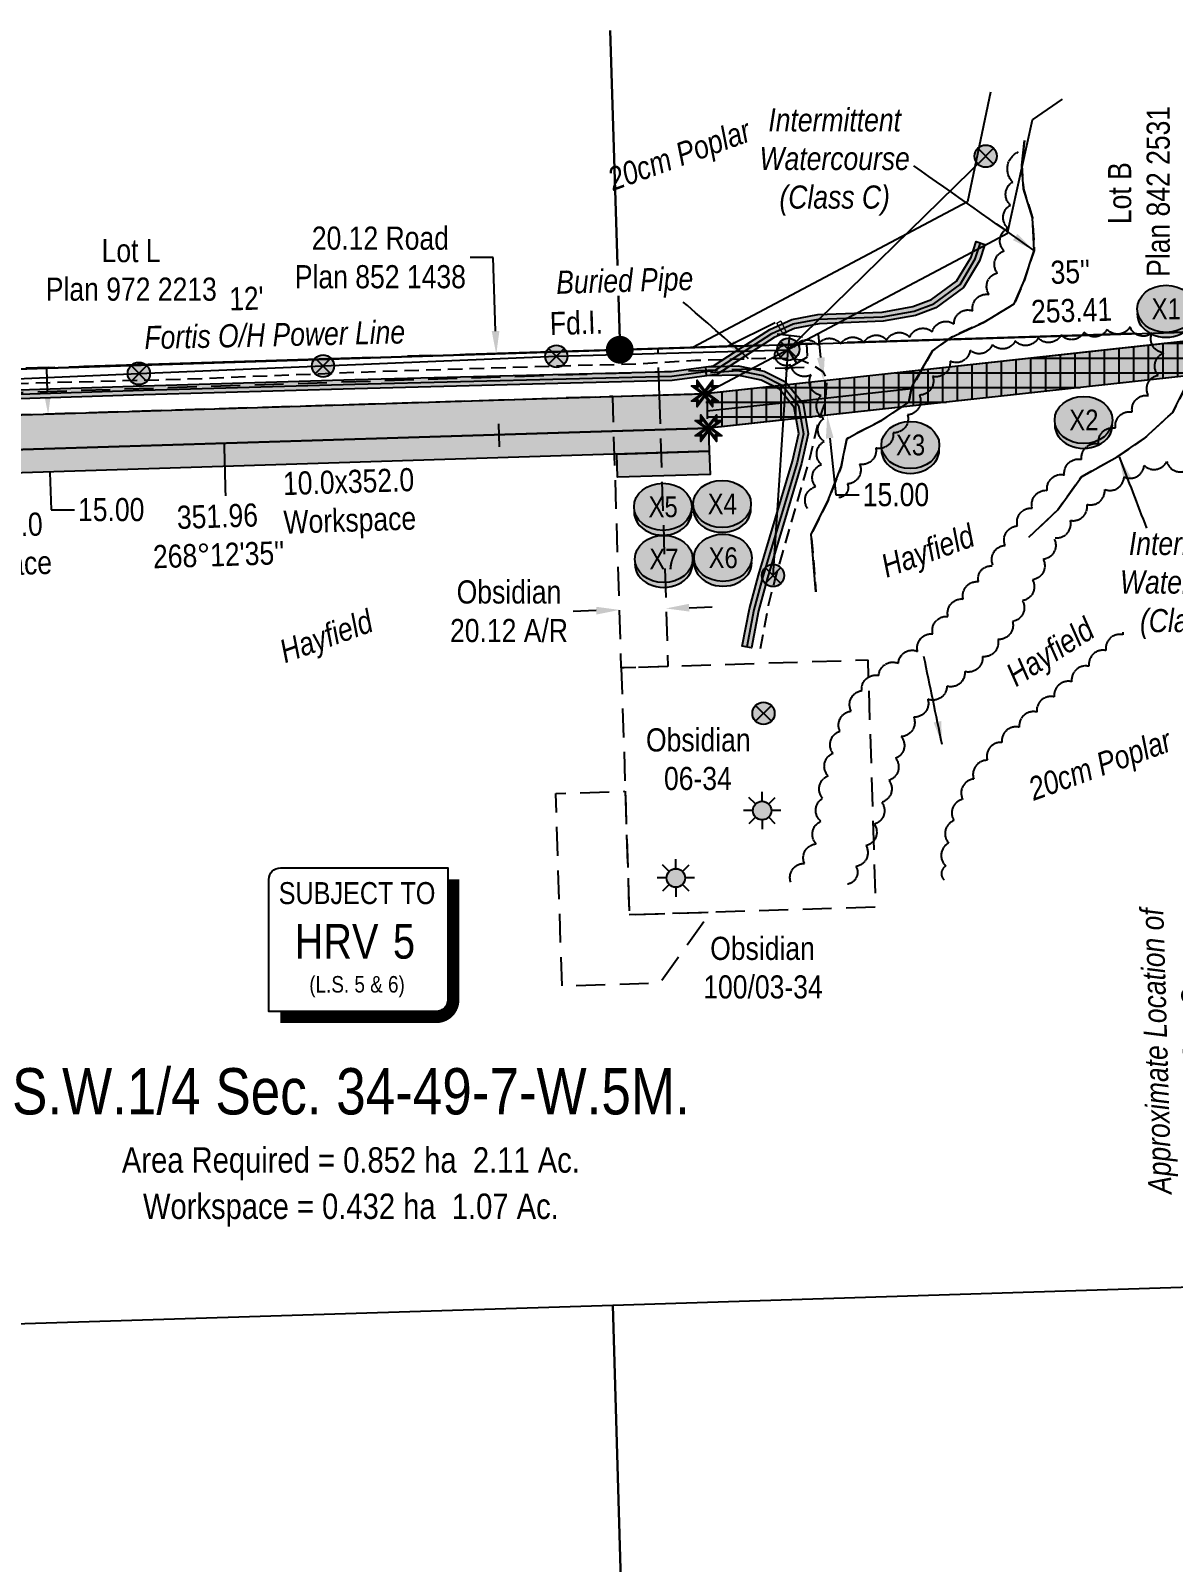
# Model space of a CAD drawing. Extents: x 633830 to 642643, y 5901646 to 5905452.
# Drawn here: x 636848 to 637341, y 5904014 to 5904676 of the extents above; entities that cross this region are included whole.
import ezdxf
from ezdxf.enums import TextEntityAlignment as Align

# ---------------------------------------------------------------- set-up
doc = ezdxf.new("R2010")
doc.units = 0
doc.header["$LTSCALE"] = 5
doc.header["$PDSIZE"] = 5
for name, pattern in [('0', [1, 1, 0]), ('foc-ACCESSROAD', [3.75, 2.5, -1.25]), ('foc-FLOWLINE', [3.75, 2.5, -1.25]), ('foc-QUARTERLINE', [33, 25, -3, 2, -3]), ('foc-TIELINE', [1.875, 1.25, -0.625]), ('POWERLINE5', [7.8, 2.4, -0.6, 0.6, -0.6, 0.6, -0.6, 2.4]), ('UG_PIPE', [1.875, 1.25, -0.625])]:
    doc.linetypes.add(name, pattern=pattern)
doc.layers.get('Defpoints').update_dxf_attribs({"color": 9})
for name, color, linetype in [('AS-FENCE', 48, 'foc-FENCE'), ('AS-PIPE-UG', 44, 'UG_PIPE'), ('AS-PIPE-UG-T', 44, 'Continuous'), ('AS-POWER', 104, 'foc-POWER'), ('AS-POWER-EXISTING', 72, 'POWERLINE5'), ('AS-ROADS', 254, 'Continuous'), ('AS-SYMBOL', 7, 'Continuous'), ('C-AR', 13, 'foc-ACCESSROAD'), ('C-SYMBOL', 7, 'Continuous'), ('C-WS', 13, 'foc-ACCESSROAD'), ('C-WS-S', 13, 'Continuous'), ('CG-NOTES', 7, 'Continuous'), ('CTW', 7, 'Continuous'), ('F-EZE', 190, 'foc-FLOWLINE'), ('L-AREAREQUIRED', 7, 'Continuous'), ('L-AREAWORK', 5, 'Continuous'), ('L-BD', 7, 'Continuous'), ('L-MON', 1, 'Continuous'), ('L-MON-T', 1, 'Continuous'), ('L-QSEC', 8, 'foc-QUARTERLINE'), ('L-TITLEDB', 4, 'Continuous'), ('L-TITLEDB-T', 4, 'Continuous'), ('P-CROSSINGS', 250, 'Continuous'), ('P-IOP2', 10, 'Continuous'), ('P-IOP2-H', 21, 'Continuous'), ('P-LTO', 14, 'Continuous'), ('P-PROPOSED', 10, 'Continuous'), ('P-PROPOSED-H', 21, 'Continuous'), ('P-TEMP-BLUE-BORE-H', 131, 'Continuous'), ('P-TEMP-H', 41, 'Continuous'), ('P-TEMP-NO CUT-H', 104, 'Continuous'), ('P-TEMP_WORKSPACE', 46, 'Continuous'), ('P-TXT', 4, 'Continuous'), ('T-BUSH', 110, '0'), ('T-BUSH-T', 110, 'Continuous'), ('T-WATER-T', 170, 'Continuous'), ('WATERCOURSE', 146, 'foc-TIELINE')]:
    doc.layers.add(name, color=color, linetype=linetype)
for name, color, linetype, lineweight in [('C-RW-T', 13, 'Continuous', 9), ('C-WS-T', 13, 'Continuous', 9), ('T-TEXT', 48, 'Continuous', 18)]:
    doc.layers.add(name, color=color, linetype=linetype, lineweight=lineweight)
doc.styles.add('100L', font='ARIALN.TTF', dxfattribs={"height": 11})
doc.styles.add('175L', font='ARIALN.TTF', dxfattribs={"height": 20})
doc.styles.add('80CG', font='ARIALN.TTF', dxfattribs={"height": 10})
doc.styles.add('80L', font='ARIALN.TTF', dxfattribs={"height": 10})
doc.styles.add('80LS', font='ARIALNI.TTF', dxfattribs={"height": 10})
doc.styles.add('Crossing', font='ARIALN.TTF', dxfattribs={"height": 10})
doc.styles.add('foc-LtypeFont', font='ARIALN.TTF', dxfattribs={"height": 7.35})
doc.styles.add('HRV', font='ARIALN.TTF', dxfattribs={"height": 3})
doc.linetypes.add('foc-FENCE', pattern='A,10,-1,["X",foc-LtypeFont,S=0.2,R=0,X=-0.625,Y=-0.75],-1.24', length=12.24)
doc.linetypes.add('foc-POWER', pattern='A,6,-1,["P",foc-LtypeFont,S=0.2,R=0,X=-0.625,Y=-0.75],-1.24,4', length=12.24)
doc.linetypes.add('foc-TOPO-flowdirection-NOLINE', pattern='A,0,[">",foc-LtypeFont,S=0.3,R=0,X=0,Y=-0.945],-20,[">",foc-LtypeFont,S=0.3,R=0,X=0,Y=-0.945],0', length=20)
doc.dimstyles.new('Compass 5 000', dxfattribs={"dimscale": 5, "dimtxt": 9, "dimasz": 2, "dimexe": 0.2, "dimexo": 0.0625, "dimgap": 0.5, "dimtad": 0, "dimtih": 1, "dimtoh": 1, "dimzin": 0, "dimdsep": 46, "dimtxsty": '80CG', "dimcen": 0.1, "dimse1": 1, "dimse2": 1, "dimclrd": 256, "dimclrt": 256, "dimaunit": 1, "dimadec": 4, "dimazin": 0, "dimtfac": 0.06, "dimtofl": 0, "dimtmove": 0, "dimatfit": 1, "dimfxl": 0.2, "dimtolj": 1, "dimtzin": 0, "dimlwd": -1, "dimarcsym": 0})

# ---------------------------------------------------------------- blocks, each defined once
blk = doc.blocks.new('*D35')
at = {"layer": 'Defpoints', "color": 0, "transparency": 16777216}
for p in [(637028.63, 5904535.84), (637029.26, 5904515.78), (637049.31, 5904516.42)]:
    blk.add_point(p, dxfattribs=at)
at = {"layer": 'L-TITLEDB-T', "transparency": 16777216}
for p, q in [((637047.34, 5904578.21), (637037.34, 5904578.21)), ((637048.35, 5904546.47), (637047.34, 5904578.21)), ((637049.63, 5904506.42), (637049.95, 5904496.43))]:
    blk.add_line(p, q, dxfattribs=at)
for points in [[(637050.02, 5904546.52), (637046.69, 5904546.42), (637048.67, 5904536.48)], [(637051.29, 5904506.48), (637047.96, 5904506.37), (637049.31, 5904516.42)]]:
    blk.add_solid(points, dxfattribs=at)
at = {"layer": 'L-TITLEDB-T', "transparency": 16777216, "insert": (636998.6, 5904578.21), "char_height": 10, "attachment_point": 5, "style": '80CG'}
blk.add_mtext('\\A1;20.12 Road\\PPlan 852 1438', dxfattribs=at)
blk = doc.blocks.new('HRV')
blk.add_lwpolyline([(-35.14, 31.6), (37.21, 31.6), (37.21, -25.54, -0.414214), (32.21, -30.54), (-40.14, -30.54), (-40.14, 26.6, -0.414214)], format="xyb", close=True)
at = {"const_width": 5, "flags": 128}
blk.add_lwpolyline([(-35.14, -33.04), (32.21, -33.04, 0.414214), (39.71, -25.54), (39.71, 26.6)], format="xyb", dxfattribs=at)
at = {"style": '80L'}
blk.add_text('SUBJECT TO', height=9.5, dxfattribs=at).set_placement((-2.01, 13.06), align=Align.BOTTOM_CENTER)
blk.add_attdef('(N.W.1/4 00)', text='', height=7.12, dxfattribs=at).set_placement((-2.01, -24.45), align=Align.BOTTOM_CENTER)
at = {"layer": 'CTW', "color": 3, "style": 'HRV'}
blk.add_text('HRV', height=15, dxfattribs=at).set_placement((-10.88, -0.18), align=Align.MIDDLE_CENTER)
blk.add_attdef('0', text='', height=15, dxfattribs=at).set_placement((18.28, -0.18), align=Align.MIDDLE_CENTER)
blk = doc.blocks.new('*D48')
at = {"layer": 'C-WS-S', "transparency": 16777216}
for p, q in [((637091.89, 5904425.62), (637081.9, 5904425.3)), ((637131.99, 5904426.9), (637141.98, 5904427.21))]:
    blk.add_line(p, q, dxfattribs=at)
for points in [[(637131.93, 5904428.56), (637132.04, 5904425.23), (637121.99, 5904426.58)], [(637091.84, 5904427.29), (637091.95, 5904423.95), (637101.89, 5904425.94)]]:
    blk.add_solid(points, dxfattribs=at)
at = {"layer": 'Defpoints', "color": 0, "transparency": 16777216}
for p in [(637100.83, 5904459.08), (637120.94, 5904459.72), (637121.99, 5904426.58)]:
    blk.add_point(p, dxfattribs=at)
at = {"layer": 'C-WS-S', "transparency": 16777216, "insert": (637054.16, 5904425.3), "char_height": 10, "attachment_point": 5, "style": '80CG'}
blk.add_mtext('\\A1;Obsidian\\P20.12 A/R', dxfattribs=at)
blk = doc.blocks.new('GAS')
h = blk.add_hatch(color=255)
h.dxf.hatch_style = 1
edge = h.paths.add_edge_path()
edge.add_arc((0, 0), 0.9, 0, 360)
for p, q in [((0, 0.81), (0, 1.62)), ((-0.81, 0), (-1.62, 0)), ((-0.57, 0.57), (-1.14, 1.14)), ((0.57, 0.57), (1.14, 1.14)), ((1.62, 0), (0.81, 0)), ((-0.57, -0.57), (-1.14, -1.14)), ((0, -0.81), (0, -1.62)), ((1.14, -1.14), (0.57, -0.57))]:
    blk.add_line(p, q)
blk.add_circle((0, 0), 0.8)
blk = doc.blocks.new('POWERPOLE')
h = blk.add_hatch(color=255)
edge = h.paths.add_edge_path()
edge.add_arc((0, 0), 0.96, 0, 360)
at = {"linetype": 'Continuous'}
for p, q in [((0.68, -0.68), (-0.68, 0.68)), ((-0.68, -0.68), (0.68, 0.68))]:
    blk.add_line(p, q, dxfattribs=at)
blk.add_circle((0, 0), 0.96, dxfattribs=at)
blk = doc.blocks.new('*U58')
at = {"color": 72}
blk.add_line((1.09, -0.13), (-1.09, 0.13), dxfattribs=at)
at = {"layer": 'AS-SYMBOL', "color": 72, "flags": 128}
blk.add_lwpolyline([(-0.14, -1.18), (0, 0)], dxfattribs=at)
blk = doc.blocks.new('*U57')
at = {"color": 72}
blk.add_line((-0.95, -0.56), (0.95, 0.56), dxfattribs=at)
at = {"layer": 'AS-SYMBOL', "color": 72, "flags": 128}
blk.add_lwpolyline([(-0.7, 1.19), (0, 0)], dxfattribs=at)
blk = doc.blocks.new('fdia')
at = {"color": 255, "const_width": 1}
blk.add_lwpolyline([(-0.5, 0, 1), (0.5, 0, 1)], format="xyb", close=True, dxfattribs=at)
blk = doc.blocks.new('Fdiaa')
blk.add_blockref('fdia', (0, 0))
blk = doc.blocks.new('fdib')
at = {"color": 1, "const_width": 1.6}
blk.add_lwpolyline([(-0.4, 0, 1), (0.4, 0, 1)], format="xyb", close=True, dxfattribs=at)
at = {"color": 1}
blk.add_circle((0, 0), 0.8, dxfattribs=at)
blk = doc.blocks.new('Fdibb')
blk.add_blockref('fdib', (0, 0))
blk = doc.blocks.new('fdicc')
for name in ['Fdibb', 'Fdiaa']:
    blk.add_blockref(name, (0, 0))
blk = doc.blocks.new('FDI')
blk.add_blockref('fdicc', (0, 0))
blk = doc.blocks.new('TEMP')
h = blk.add_hatch(color=255)
h.dxf.hatch_style = 1
h.paths.add_polyline_path([(0, 0.25), (-0.67, 1.15), (-0.67, 0.67), (-1.15, 0.67), (-0.25, 0), (-1.15, -0.67), (-0.67, -0.67), (-0.67, -1.15), (0, -0.25), (0.67, -1.15), (0.67, -0.67), (1.15, -0.67), (0.25, 0), (1.15, 0.67), (0.67, 0.67), (0.67, 1.15)])
h.paths.add_polyline_path([(0.57, 0.85), (0.57, 0.57), (0.85, 0.57), (0.08, 0), (0.85, -0.57), (0.57, -0.57), (0.57, -0.85), (0, -0.08), (-0.57, -0.85), (-0.57, -0.57), (-0.85, -0.57), (-0.08, 0), (-0.85, 0.57), (-0.57, 0.57), (-0.57, 0.85), (0, 0.08)], flags=16)
h = blk.add_hatch(color=1)
h.dxf.hatch_style = 1
h.paths.add_polyline_path([(0, 0.08), (-0.57, 0.85), (-0.57, 0.57), (-0.85, 0.57), (-0.08, 0), (-0.85, -0.57), (-0.57, -0.57), (-0.57, -0.85), (0, -0.08), (0.57, -0.85), (0.57, -0.57), (0.85, -0.57), (0.08, 0), (0.85, 0.57), (0.57, 0.57), (0.57, 0.85)])
at = {"color": 1}
for p, q in [((-0.08, 0), (0.08, 0)), ((0, 0.08), (0, -0.08))]:
    blk.add_line(p, q, dxfattribs=at)
at = {"color": 255, "flags": 128}
blk.add_lwpolyline([(-0.25, 0), (-1.15, 0.67), (-0.67, 0.67), (-0.67, 1.15), (0, 0.25), (0.67, 1.15), (0.67, 0.67), (1.15, 0.67), (0.25, 0), (1.15, -0.67), (0.67, -0.67), (0.67, -1.15), (0, -0.25), (-0.67, -1.15), (-0.67, -0.67), (-1.15, -0.67)], close=True, dxfattribs=at)
at = {"color": 1, "flags": 128}
blk.add_lwpolyline([(-0.08, 0), (-0.85, 0.57), (-0.57, 0.57), (-0.57, 0.85), (0, 0.08), (0.57, 0.85), (0.57, 0.57), (0.85, 0.57), (0.08, 0), (0.85, -0.57), (0.57, -0.57), (0.57, -0.85), (0, -0.08), (-0.57, -0.85), (-0.57, -0.57), (-0.85, -0.57)], close=True, dxfattribs=at)
blk = doc.blocks.new('*D76')
at = {"layer": 'Defpoints', "color": 0, "transparency": 16777216}
for p in [(636929.84, 5904512.73), (636855.57, 5904495.32), (636930.32, 5904497.71)]:
    blk.add_point(p, dxfattribs=at)
at = {"layer": 'P-TXT', "transparency": 16777216}
for p, q in [((636854.77, 5904520.34), (636854.45, 5904530.34)), ((636855.88, 5904485.33), (636856.4, 5904469.24)), ((636856.4, 5904469.24), (636866.4, 5904469.24))]:
    blk.add_line(p, q, dxfattribs=at)
for points in [[(636856.43, 5904520.4), (636853.1, 5904520.29), (636855.09, 5904510.35)], [(636857.55, 5904485.38), (636854.22, 5904485.28), (636855.57, 5904495.32)]]:
    blk.add_solid(points, dxfattribs=at)
at = {"layer": 'P-TXT', "transparency": 16777216, "insert": (636882.33, 5904469.24), "char_height": 10, "attachment_point": 5, "style": '80CG'}
blk.add_mtext('\\A1;15.00', dxfattribs=at)
blk = doc.blocks.new('xing2')
h = blk.add_hatch(color=50)
h.dxf.hatch_style = 1
edge = h.paths.add_edge_path()
edge.add_ellipse((0, 0), major_axis=(-12.5, 0), ratio=0.816297, start_angle=0, end_angle=360)
h = blk.add_hatch(color=250)
h.dxf.hatch_style = 1
edge = h.paths.add_edge_path()
edge.add_ellipse((0, -2.05), major_axis=(-12.5, 0), ratio=0.816297, start_angle=0, end_angle=180)
edge.add_line((12.5, -2.05), (12.5, 0))
edge.add_ellipse((0, 0), major_axis=(-12.5, 0), ratio=0.816297, start_angle=0, end_angle=180, ccw=False)
edge.add_line((-12.5, 0), (-12.5, -2.05))
at = {"color": 250}
blk.add_ellipse((0, 0), major_axis=(-12.5, 0), ratio=0.816297, dxfattribs=at)
blk.add_ellipse((0, -2.05), major_axis=(-12.5, 0), ratio=0.816297, start_param=0, end_param=3.141593, dxfattribs=at)
at = {"color": 250, "style": 'Crossing'}
blk.add_attdef('CROSSING', text='', height=9, dxfattribs=at).set_placement((0.09, 0.02), align=Align.MIDDLE_CENTER)
at = {"color": 250, "style": 'Crossing', "flags": 1}
for tag, p in [('OWNER', (0.09, -12.49)), ('DESCRIPTION', (0.09, -25.77)), ('LOCATION', (0.09, -39.3)), ('DWG_REF', (0.09, -52.84))]:
    blk.add_attdef(tag, text='', height=9, dxfattribs=at).set_placement(p, align=Align.MIDDLE_CENTER)
blk = doc.blocks.new('*D92')
at = {"layer": 'C-RW-T', "transparency": 16777216}
for p, q in [((636834.79, 5904599.35), (636824.79, 5904599.35)), ((636836.7, 5904539.8), (636834.79, 5904599.35)), ((636837.67, 5904509.82), (636837.99, 5904499.83))]:
    blk.add_line(p, q, dxfattribs=at)
for points in [[(636838.37, 5904539.86), (636835.04, 5904539.75), (636837.03, 5904529.81)], [(636839.33, 5904509.87), (636836, 5904509.77), (636837.35, 5904519.82)]]:
    blk.add_solid(points, dxfattribs=at)
at = {"layer": 'Defpoints', "color": 0, "transparency": 16777216}
for p in [(636881.82, 5904531.25), (636882.15, 5904521.25), (636837.35, 5904519.82)]:
    blk.add_point(p, dxfattribs=at)
at = {"layer": 'C-RW-T', "transparency": 16777216, "insert": (636765.65, 5904599.35), "char_height": 10, "attachment_point": 5, "style": '80CG', "bg_fill": 3, "box_fill_scale": 1.1, "bg_fill_color": 256, "bg_fill_true_color": 13158600, "bg_fill_transparency": 0}
blk.add_mtext('\\A1;Fortis\\P10.00 Power Line R/W\\PReg.# 112 031 858', dxfattribs=at)
blk = doc.blocks.new('*D114')
at = {"layer": 'Defpoints', "color": 0, "transparency": 16777216}
for p in [(637193.14, 5904525.4), (637191.62, 5904510.09), (637194.78, 5904510.44)]:
    blk.add_point(p, dxfattribs=at)
at = {"layer": 'P-TXT', "transparency": 16777216}
for p, q in [((637188.89, 5904534.99), (637187.8, 5904544.93)), ((637192.71, 5904500.15), (637195.39, 5904475.7)), ((637195.39, 5904475.7), (637205.39, 5904475.7))]:
    blk.add_line(p, q, dxfattribs=at)
for points in [[(637190.55, 5904535.17), (637187.24, 5904534.81), (637189.98, 5904525.05)], [(637194.37, 5904500.34), (637191.06, 5904499.97), (637191.62, 5904510.09)]]:
    blk.add_solid(points, dxfattribs=at)
at = {"layer": 'P-TXT', "transparency": 16777216, "insert": (637221.33, 5904475.7), "char_height": 10, "attachment_point": 5, "style": '80CG'}
blk.add_mtext('\\A1;15.00', dxfattribs=at)

msp = doc.modelspace()

# ---------------------------------------------------------------- hatches: boundary and pattern name
at = {"layer": 'AS-ROADS'}
h = msp.add_hatch(color=256, dxfattribs=at)
h.dxf.hatch_style = 1
h.paths.add_polyline_path([(636549.757, 5904511.697), (636577.044, 5904512.598), (636784.265, 5904519.236), (636896.248, 5904522.838), (636987.503, 5904525.487), (637124.357, 5904529.027), (637142.557, 5904531.473), (637154.875, 5904539.499), (637166.78, 5904547.147), (637176.332, 5904551.451), (637187.64, 5904553.602), (637215.32, 5904554.662), (637228.644, 5904557.003), (637236.67, 5904560.049), (637247.524, 5904567.999), (637253.74, 5904578.45), (637255.899, 5904585.152), (637259.705, 5904583.925), (637257.408, 5904576.794), (637250.545, 5904565.254), (637238.596, 5904556.503), (637229.709, 5904553.13), (637215.745, 5904550.676), (637188.093, 5904549.618), (637177.543, 5904547.611), (637168.692, 5904543.623), (637157.047, 5904536.141), (637143.984, 5904527.63), (637124.676, 5904525.035), (636987.612, 5904521.49), (636896.37, 5904518.841), (636784.393, 5904515.24), (636577.175, 5904508.602), (636549.892, 5904507.701)])
h = msp.add_hatch(color=256, dxfattribs=at)
h.dxf.hatch_style = 1
h.paths.add_polyline_path([(637139.206, 5904531.052), (637153.2, 5904531.47), (637164.438, 5904529.103), (637173.581, 5904524.511), (637181.176, 5904515.136), (637183.406, 5904502.043), (637180.555, 5904489.15), (637165.777, 5904439.867), (637161.943, 5904425.522), (637158.871, 5904409.585), (637154.944, 5904410.342), (637158.044, 5904426.418), (637161.929, 5904440.958), (637176.683, 5904490.158), (637179.333, 5904502.142), (637177.41, 5904513.432), (637171.016, 5904521.324), (637163.107, 5904525.297), (637152.928, 5904527.441), (637139.497, 5904527.063)])
at = {"layer": 'P-IOP2-H'}
h = msp.add_hatch(color=256, dxfattribs=at)
h.dxf.hatch_style = 1
h.paths.add_polyline_path([(637356.125, 5904528.127), (637140.606, 5904504.502), (637103.482, 5904503.341), (636788.482, 5904493.501), (636787.977, 5904508.468), (637103.015, 5904518.281), (637139.008, 5904519.455), (637355.693, 5904543.172)])
at = {"layer": 'P-PROPOSED-H'}
h = msp.add_hatch(color=256, dxfattribs=at)
h.dxf.hatch_style = 1
h.paths.add_polyline_path([(636557.208, 5904496.268), (636577.198, 5904496.894), (636577.065, 5904501.837), (637102.795, 5904518.274), (637138.788, 5904519.448), (637396.147, 5904547.617), (637575.213, 5904553.215), (637639.845, 5904555.216), (637640.402, 5904537.224), (637566.67, 5904534.945), (637358.907, 5904528.45), (637140.386, 5904504.495), (637103.262, 5904503.334), (636557.542, 5904486.274)])
at = {"layer": 'P-TEMP-BLUE-BORE-H'}
h = msp.add_hatch(color=256, dxfattribs=at)
h.dxf.hatch_style = 1
h.paths.add_polyline_path([(637140.386, 5904504.495), (637358.907, 5904528.45), (637381.249, 5904529.148), (637379.427, 5904545.787), (637355.693, 5904543.172), (637138.788, 5904519.448)])
at = {"layer": 'P-TEMP-H'}
h = msp.add_hatch(color=256, dxfattribs=at)
h.dxf.hatch_style = 1
h.paths.add_polyline_path([(636788.482, 5904493.501), (637140.386, 5904504.495), (637140.698, 5904494.503), (636788.819, 5904483.502)])
h = msp.add_hatch(color=256, dxfattribs=at)
h.dxf.hatch_style = 1
h.paths.add_polyline_path([(637100.718, 5904493.253), (637140.698, 5904494.503), (637141.01, 5904484.507), (637101.03, 5904483.258)])
at = {"layer": 'P-TEMP-NO CUT-H'}
h = msp.add_hatch(dxfattribs=at)
h.set_pattern_fill('ANSI37', color=256, scale=2, angle=45)
h.paths.add_polyline_path([(637140.386, 5904504.495), (637358.907, 5904528.45), (637381.249, 5904529.148), (637379.427, 5904545.787), (637355.693, 5904543.172), (637138.788, 5904519.448)])

# ---------------------------------------------------------------- linework, layer by layer
at = {"layer": 'AS-FENCE', "flags": 128}
msp.add_lwpolyline([(637169.12, 5904549.977), (637148.871, 5904539.934), (637137.081, 5904539.562), (637074.954, 5904537.529)], dxfattribs=at)
at = {"layer": 'AS-PIPE-UG', "flags": 128}
msp.add_lwpolyline([(637162.746, 5904409.233), (637166.306, 5904427.974), (637168.823, 5904438.034), (637172.514, 5904450.799), (637178.018, 5904470.175), (637184.178, 5904491.38), (637188.163, 5904508.878), (637188.509, 5904508.948), (637190.873, 5904515.79), (637191.582, 5904525.24), (637190.058, 5904528.719), (637186.717, 5904530.914), (637180.38, 5904533.867), (637171.932, 5904534.662), (637164.255, 5904534.535), (637155.255, 5904534.285), (637134.71, 5904533.735), (637110.18, 5904532.205), (637076.021, 5904531.313), (636998.227, 5904528.933), (636913.66, 5904525.558), (636831.236, 5904523.465), (636784.785, 5904521.851), (636759.914, 5904521.928), (636741.808, 5904522.678), (636726.268, 5904521.74), (636690.63, 5904521.487), (636656.017, 5904520.68), (636622.776, 5904518.997), (636586.185, 5904518.193), (636565.185, 5904517.525)], dxfattribs=at)
at = {"layer": 'AS-POWER', "flags": 128}
for points in [[(637168.234, 5904440.801), (637174.789, 5904538.533), (637260.09, 5904622.037)], [(636575.765, 5904515.458), (636651.715, 5904518.097), (636734.665, 5904521.297), (636814.706, 5904524.623), (636894.282, 5904528.102), (636973.846, 5904531.374), (637074.62, 5904535.547), (637175.001, 5904538.368)]]:
    msp.add_lwpolyline(points, dxfattribs=at)
at = {"layer": 'AS-ROADS', "flags": 128}
for points in [[(636551.515, 5904509.74), (636577.109, 5904510.6), (636784.329, 5904517.238), (636896.309, 5904520.84), (636987.557, 5904523.488), (637124.517, 5904527.031), (637143.27, 5904529.551), (637155.961, 5904537.82), (637167.736, 5904545.385), (637176.938, 5904549.531), (637187.866, 5904551.61), (637215.532, 5904552.669), (637229.176, 5904555.066), (637237.633, 5904558.276), (637249.035, 5904566.627), (637255.574, 5904577.622), (637257.802, 5904584.539)], [(636784.265, 5904519.236), (636896.248, 5904522.838), (636987.503, 5904525.487), (637124.357, 5904529.027), (637142.557, 5904531.473), (637154.875, 5904539.499), (637166.78, 5904547.147), (637176.332, 5904551.451), (637187.64, 5904553.602), (637215.32, 5904554.662), (637228.644, 5904557.003), (637236.67, 5904560.049), (637247.524, 5904567.999), (637253.74, 5904578.45), (637255.899, 5904585.152), (637259.705, 5904583.925), (637257.408, 5904576.794), (637250.545, 5904565.254), (637238.596, 5904556.503), (637229.709, 5904553.13), (637215.745, 5904550.676), (637188.093, 5904549.618), (637177.543, 5904547.611), (637168.692, 5904543.623), (637157.047, 5904536.141), (637143.984, 5904527.63), (637124.676, 5904525.035), (636987.612, 5904521.49), (636896.37, 5904518.841), (636784.393, 5904515.24)], [(637141.225, 5904528.592), (637153.064, 5904529.455), (637163.772, 5904527.2), (637172.299, 5904522.917), (637179.293, 5904514.284), (637181.369, 5904502.092), (637178.619, 5904489.654), (637163.853, 5904440.412), (637159.993, 5904425.97), (637156.907, 5904409.963)]]:
    msp.add_lwpolyline(points, dxfattribs=at)
msp.add_lwpolyline([(637139.206, 5904531.052), (637153.2, 5904531.47), (637164.438, 5904529.103), (637173.581, 5904524.511), (637181.176, 5904515.136), (637183.406, 5904502.043), (637180.555, 5904489.15), (637165.777, 5904439.867), (637161.943, 5904425.522), (637158.871, 5904409.585), (637154.944, 5904410.342), (637158.044, 5904426.418), (637161.929, 5904440.958), (637176.683, 5904490.158), (637179.333, 5904502.142), (637177.41, 5904513.432), (637171.016, 5904521.324), (637163.107, 5904525.297), (637152.928, 5904527.441), (637139.497, 5904527.063)], close=True, dxfattribs=at)
at = {"layer": 'C-AR', "flags": 128}
msp.add_lwpolyline([(637119.058, 5904518.795), (637122.791, 5904401.482), (637102.687, 5904400.842), (637098.954, 5904518.155), (636787.977, 5904508.468), (636557.041, 5904501.261), (636556.466, 5904521.321), (637118.398, 5904538.95)], close=True, dxfattribs=at)
at = {"layer": 'C-WS', "flags": 128}
msp.add_lwpolyline([(637106.08, 5904294.246), (637212.676, 5904297.639), (637209.283, 5904404.235), (637102.687, 5904400.842)], close=True, dxfattribs=at)
msp.add_lwpolyline([(637104.384, 5904347.544), (637106.08, 5904294.246), (637141.342, 5904295.369), (637119.373, 5904264.683), (637077.067, 5904263.337), (637074.417, 5904346.6), (637104.393, 5904347.555)], dxfattribs=at)
at = {"layer": 'L-TITLEDB', "flags": 128}
for points in [[(636631.304, 5904661.75), (636556.979, 5904659.433), (636560.493, 5904546.112), (636561.583, 5904521.55), (636787.312, 5904528.21), (637102.167, 5904538.396), (637097.87, 5904676.289)], [(637097.87, 5904676.289), (637102.167, 5904538.396), (637355.383, 5904546.308), (637352.452, 5904648.436)], [(637262.228, 5904649.684), (637252.208, 5904602.265), (637133.569, 5904539.409), (636787.312, 5904528.21), (636556.368, 5904521.407), (636557.041, 5904501.261), (637102.597, 5904518.285), (637138.502, 5904519.345), (637261.418, 5904584.468), (637269.516, 5904588.803), (637280.259, 5904637.724), (637293.204, 5904646.727)]]:
    msp.add_lwpolyline(points, dxfattribs=at)
for points in [[(637099.006, 5904125.489), (637367.217, 5904134.011), (637373.616, 5903906.945), (637378.033, 5903757.213), (637109.969, 5903748.792)], [(636831.006, 5904117.056), (637099.006, 5904125.489), (637109.969, 5903748.792), (636841.949, 5903740.285)]]:
    msp.add_lwpolyline(points, close=True, dxfattribs=at)
at = {"layer": 'P-TEMP-H', "color": 2, "elevation": 810.639, "flags": 128}
msp.add_lwpolyline([(637139.589, 5904511.939), (637182.884, 5904516.633), (637228.088, 5904521.658)], dxfattribs=at)
at = {"layer": 'P-TEMP_WORKSPACE', "flags": 128}
for points in [[(636788.482, 5904493.501), (637140.386, 5904504.495), (637140.698, 5904494.503), (636788.819, 5904483.502)], [(637100.718, 5904493.253), (637140.698, 5904494.503), (637141.01, 5904484.507), (637101.03, 5904483.258)]]:
    msp.add_lwpolyline(points, close=True, dxfattribs=at)
at = {"layer": 'T-BUSH', "flags": 128}
for points in [[(637183.125, 5904469.836, -0.5205671), (637186.616, 5904479.204, -0.5205671), (637189.117, 5904488.814, -0.5205671), (637190.288, 5904498.742, -0.5205671), (637190.115, 5904508.727, -0.5205671), (637189.062, 5904518.562, -0.5205671), (637184.716, 5904527.565, -0.5205671), (637175.862, 5904531.838, -0.5205671), (637168.955, 5904536.412, -0.5205671), (637177.543, 5904539.578, -0.5205671), (637187.477, 5904540.516, -0.5205671), (637197.466, 5904540.91, -0.5205671), (637207.441, 5904541.494, -0.5205671), (637217.375, 5904542.617, -0.5205671), (637227.3, 5904543.792, -0.5205671), (637237.015, 5904546.15, -0.5205671), (637246.413, 5904549.51, -0.5205671), (637254.482, 5904555.223, -0.5205671), (637261.538, 5904562.28, -0.5205671), (637265.122, 5904571.612, -0.5205671), (637268.102, 5904581.11, -0.5205671), (637269.669, 5904590.984, -0.5205671), (637270.845, 5904600.902, -0.5205671), (637271.764, 5904610.848, -0.5205671), (637274.223, 5904623.866, -0.5205671)], [(637263.214, 5904445.332, -0.5205671), (637268.471, 5904453.835, -0.5205671), (637273.829, 5904462.266, -0.5205671), (637280.215, 5904469.958, -0.5205671), (637286.646, 5904477.606, -0.5205671), (637294.077, 5904484.294, -0.5205671), (637301.509, 5904490.981, -0.5205671), (637308.897, 5904497.715, -0.5205671), (637316.168, 5904504.575, -0.5205671), (637323.379, 5904511.499, -0.5205671), (637330.438, 5904518.578, -0.5205671), (637334.613, 5904527.368, -0.5205671), (637337.053, 5904537.04, -0.5205671), (637331.954, 5904545.579, -0.5205671), (637322.446, 5904548.337, -0.5205671), (637312.519, 5904547.158, -0.5205671), (637302.593, 5904545.967, -0.5205671), (637292.671, 5904544.748, -0.5205671), (637282.754, 5904543.482, -0.5205671), (637272.845, 5904542.163, -0.5205671), (637262.965, 5904540.64, -0.5205671), (637253.323, 5904538.085, -0.5205671), (637244.689, 5904533.441, -0.5205671), (637237.145, 5904526.88, -0.5205671), (637231.425, 5904518.787, -0.5205671), (637226.316, 5904510.194, -0.5205671), (637220.141, 5904502.488, -0.5205671), (637212.623, 5904495.898, -0.5205671), (637205.62, 5904488.862, -0.5205671), (637200.339, 5904480.375, -0.5205671), (637196.666, 5904474.472, -0.5205671)], [(637290.083, 5904457.121, 0.5205671), (637296.698, 5904464.616, 0.5205671), (637303.875, 5904471.541, 0.5205671), (637311.481, 5904478.028, 0.5205671), (637319.868, 5904483.412, 0.5205671), (637328.53, 5904488.404, 0.5205671), (637338.327, 5904490.121, 0.5205671), (637347.41, 5904486.596, 0.5205671), (637352.248, 5904478.143, 0.5205671), (637352.672, 5904468.48, 0.5205671), (637350.943, 5904458.634, 0.5205671), (637348.816, 5904448.892, 0.5205671), (637345.045, 5904439.634, 0.5205671), (637337.868, 5904432.695, 0.5205671), (637330.582, 5904425.85, 0.5205671), (637323.296, 5904419.006, 0.5205671), (637319.292, 5904415.245, 0.5205671)], [(637289.699, 5904456.574, -0.5205671), (637284.907, 5904447.8, -0.5205671), (637280.261, 5904438.951, -0.5205671), (637275.965, 5904429.924, -0.5205671), (637271.669, 5904420.897, -0.5205671), (637265.344, 5904413.2, -0.5205671), (637258.693, 5904405.749, -0.5205671), (637251.067, 5904399.284, -0.5205671), (637243.345, 5904392.947, -0.5205671), (637235.061, 5904387.35, -0.5205671), (637228.982, 5904379.58, -0.5205671), (637223.505, 5904371.217, -0.5205671), (637221.169, 5904361.838, -0.5205671), (637218.303, 5904352.293, -0.5205671), (637215.152, 5904342.805, -0.5205671), (637212.001, 5904333.318, -0.5205671), (637208.375, 5904324.023, -0.5205671), (637204.04, 5904315.014, -0.5205671), (637200.378, 5904307.403, -0.5205671)], [(637175.869, 5904308.341, -0.5205671), (637181.778, 5904316.405, -0.5205671), (637186.906, 5904324.816, -0.5205671), (637188.939, 5904334.604, -0.5205671), (637189.654, 5904344.548, -0.5205671), (637191.993, 5904354.247, -0.5205671), (637194.129, 5904364.011, -0.5205671), (637197.15, 5904373.524, -0.5205671), (637201.995, 5904382.198, -0.5205671), (637206.585, 5904391.074, -0.5205671), (637213.894, 5904397.618, -0.5205671), (637222.351, 5904402.87, -0.5205671), (637230.684, 5904408.04, -0.5205671), (637237.217, 5904415.607, -0.5205671), (637243.806, 5904423.125, -0.5205671), (637250.395, 5904430.643, -0.5205671), (637256.985, 5904438.162, -0.5205671), (637262.919, 5904444.933, -0.5205671)], [(637319.291, 5904415.244, 0.5205671), (637312.001, 5904408.403, 0.5205671), (637304.71, 5904401.563, 0.5205671), (637297.245, 5904394.916, 0.5205671), (637289.698, 5904388.36, 0.5205671), (637282.151, 5904381.803, 0.5205671), (637274.604, 5904375.247, 0.5205671), (637267.057, 5904368.691, 0.5205671), (637260.799, 5904360.953, 0.5205671), (637254.924, 5904352.865, 0.5205671), (637250.128, 5904344.095, 0.5205671), (637246.38, 5904334.919, 0.5205671), (637244.077, 5904325.191, 0.5205671), (637242.891, 5904315.264, 0.5205671), (637242.173, 5904309.259, 0.5205671)]]:
    msp.add_lwpolyline(points, format="xyb", dxfattribs=at)
at = {"layer": 'T-TEXT', "flags": 128}
msp.add_lwpolyline([(637174.008, 5904545.696), (637172.593, 5904545.136), (637169.889, 5904549.916), (637171.659, 5904550.849)], close=True, dxfattribs=at)
at = {"layer": 'WATERCOURSE', "flags": 128}
for points in [[(637276.817, 5904628.817), (637275.665, 5904618.086), (637276.437, 5904607.965), (637280.347, 5904595.373), (637281.03, 5904581.252), (637276.646, 5904568.232), (637272.44, 5904558.232), (637259.442, 5904550.318), (637245.359, 5904543.84), (637237.165, 5904537.944), (637228.992, 5904523.475), (637228.088, 5904521.658), (637227.565, 5904519.655), (637226.907, 5904515.792), (637215.111, 5904507.819), (637204.371, 5904502.294), (637200.056, 5904499.878), (637197.709, 5904487.839), (637191.834, 5904472.987), (637184.751, 5904458.612), (637186.765, 5904433.691)], [(637375.942, 5904558.461), (637369.563, 5904550.694), (637365.759, 5904543.58), (637362.803, 5904539.074), (637359.215, 5904534.612), (637348.047, 5904525.534), (637340.956, 5904511.426), (637328.708, 5904500.129), (637316.872, 5904492.05), (637301.421, 5904483.458), (637291.32, 5904469.222), (637278.736, 5904457.386)]]:
    msp.add_lwpolyline(points, dxfattribs=at)
at = {"layer": 'WATERCOURSE', "linetype": 'foc-TOPO-flowdirection-NOLINE', "flags": 128}
for points in [[(637186.765, 5904433.691), (637184.751, 5904458.612), (637191.834, 5904472.987), (637197.709, 5904487.839), (637200.056, 5904499.878), (637204.371, 5904502.294), (637215.111, 5904507.819), (637226.907, 5904515.792), (637227.565, 5904519.655), (637228.088, 5904521.658), (637228.792, 5904523.475), (637237.165, 5904537.944), (637245.359, 5904543.84), (637259.442, 5904550.318), (637272.44, 5904558.232), (637276.646, 5904568.232), (637281.03, 5904581.252), (637280.347, 5904595.373), (637276.437, 5904607.965), (637275.665, 5904618.086), (637276.817, 5904628.817)], [(637278.736, 5904457.386), (637291.32, 5904469.222), (637301.421, 5904483.458), (637316.872, 5904492.05), (637328.708, 5904500.129), (637340.956, 5904511.426), (637348.047, 5904525.534), (637359.215, 5904534.612), (637362.803, 5904539.074), (637365.759, 5904543.58), (637369.563, 5904550.694), (637375.942, 5904558.461)]]:
    msp.add_lwpolyline(points, dxfattribs=at)

# ---------------------------------------------------------------- block references
at = {"layer": 'AS-POWER-EXISTING', "xscale": 5.000000000000004, "yscale": 5.000000000000004, "zscale": 5.000000000000004}
for p in [(637260.09, 5904622.037), (637174.789, 5904538.533), (636973.846, 5904531.374), (636894.282, 5904528.102), (637168.234, 5904440.801), (637164.106, 5904381.227)]:
    msp.add_blockref('POWERPOLE', p, dxfattribs=at)
at = {"layer": 'AS-SYMBOL', "xscale": 4.998552950000012, "yscale": 4.998552950000012, "zscale": 4.998552950000012}
for name, p in [('*U58', (637175.469, 5904544.437)), ('*U57', (637178.312, 5904532.568))]:
    msp.add_blockref(name, p, dxfattribs=at)
at = {"layer": 'C-WS-S', "color": 6, "xscale": 4.998552950000012, "yscale": 4.998552950000012, "zscale": 4.998552950000012}
for p in [(637163.503, 5904339.227), (637126.236, 5904310.102)]:
    msp.add_blockref('GAS', p, dxfattribs=at)
at = {"layer": 'CG-NOTES', "color": 6, "xscale": 0.99971059, "yscale": 0.99971059, "zscale": 0.99971059}
msp.add_blockref('HRV', (636990.534, 5904282.903), dxfattribs=at).add_auto_attribs({'(N.W.1/4 00)': '(L.S. 5 & 6)', '0': '5'})
at = {"layer": 'L-MON', "color": 2, "xscale": 5.000000000000004, "yscale": 5.000000000000004, "zscale": 5.000000000000004}
msp.add_blockref('TEMP', (637138.788, 5904519.448), dxfattribs=at)
at = {"layer": 'L-MON', "xscale": 5.000000000000004, "yscale": 5.000000000000004, "zscale": 5.000000000000004}
msp.add_blockref('TEMP', (637140.386, 5904504.495), dxfattribs=at)
at = {"layer": 'P-CROSSINGS', "xscale": 0.99971059, "yscale": 0.99971059, "zscale": 0.99971059}
for p, values in [((637337.99, 5904556.046), {'CROSSING': 'X1'}), ((637302.4, 5904507.999), {'CROSSING': 'X2'}), ((637227.529, 5904497.209), {'CROSSING': 'X3'}), ((637120.665, 5904470.504), {'CROSSING': 'X5'}), ((637146.205, 5904471.726), {'CROSSING': 'X4'}), ((637120.987, 5904447.921), {'CROSSING': 'X7'}), ((637146.601, 5904448.469), {'CROSSING': 'X6'})]:
    msp.add_blockref('xing2', p, dxfattribs=at).add_auto_attribs(values)

# ---------------------------------------------------------------- texts
at = {"layer": 'AS-PIPE-UG-T', "insert": (637330.403, 5904173.371), "char_height": 9.99711, "attachment_point": 1, "rotation": 91.663651, "style": '80L'}
msp.add_mtext_dynamic_manual_height_columns('{\\fArial Narrow|b0|i1|c0|p34;Approximate Location of Evergreen Gas Co-op Ltd.}', width=132.7305, gutter_width=50.014, heights=[0], dxfattribs=at)
at = {"layer": 'AS-POWER', "insert": (636896.543, 5904548.611), "char_height": 9.99711, "attachment_point": 1, "rotation": 1.27998, "style": '80L'}
msp.add_mtext_dynamic_manual_height_columns('{\\fArial Narrow|b0|i1|c0|p34;Fortis O/H Power Line}', width=112.53366, gutter_width=50.014, heights=[0], dxfattribs=at)
at = {"layer": 'C-SYMBOL', "color": 3, "style": '175L'}
msp.add_text('S.W.1/4 Sec. 34-49-7-W.5M.', height=19.99421, dxfattribs=at).set_placement((636985.868, 5904201.913), align=Align.BOTTOM_CENTER)
at = {"layer": 'C-WS-T', "char_height": 9.99711, "attachment_point": 1, "style": '80L'}
for s, insert in [('\\pi-9.6908;Obsidian\\P\\pi-1.9134;06-34', (637123.034, 5904374.77)), ('\\pi-9.6908;Obsidian\\P\\pi-12.674;100/03-34', (637150.765, 5904284.673))]:
    msp.add_mtext_dynamic_manual_height_columns(s, width=24.43919, gutter_width=50.014, heights=[0], dxfattribs=dict(at, insert=insert))
at = {"layer": 'L-AREAREQUIRED', "color": 5, "style": '100L'}
msp.add_text('Area Required = 0.852 ha  2.11 Ac.', height=10.99682, dxfattribs=at).set_placement((636985.868, 5904179.419), align=Align.BOTTOM_CENTER)
at = {"layer": 'L-AREAWORK', "color": 5, "style": '100L'}
msp.add_text('Workspace = 0.432 ha  1.07 Ac.', height=10.99682, dxfattribs=at).set_placement((636985.868, 5904159.425), align=Align.BOTTOM_CENTER)
at = {"layer": 'L-BD', "color": 2, "attachment_point": 2, "rotation": 1.7914, "style": '80L'}
for s, insert, char_height, width in [("35'' 253.41", (637296.498, 5904577.052), 9.99711, 34.56475), ("12'", (636940.593, 5904565.55), 9.9971, 50.68237)]:
    msp.add_mtext(s, dxfattribs=dict(at, insert=insert, char_height=char_height, width=width))
at = {"layer": 'L-TITLEDB-T', "insert": (637312.942, 5904568.592), "char_height": 9.99711, "attachment_point": 1, "rotation": 90, "style": '80L'}
msp.add_mtext_dynamic_manual_height_columns('\\pi24.072;Lot B\\P\\pi1.2987;Plan 842 2531', width=73.47051, gutter_width=50.014, heights=[0], dxfattribs=at)
at = {"layer": 'P-TEMP_WORKSPACE', "char_height": 9.99711, "width": 62.63303, "attachment_point": 2, "rotation": 1.825684, "style": '80LS'}
for s, insert in [('{\\fArial Narrow|b0|i0|c0|p34;10.0x352.0\\PWorkspace}', (636984.697, 5904486.419)), ('{\\fArial Narrow|b0|i0|c0|p34;10.0x40.0\\PWorkspace}', (636827.405, 5904467.285))]:
    msp.add_mtext(s, dxfattribs=dict(at, insert=insert))
at = {"layer": 'T-BUSH-T', "insert": (637307.717, 5904363.815), "char_height": 9.99711, "width": 60.9134, "attachment_point": 2, "rotation": 20, "style": '80LS'}
msp.add_mtext('20cm Poplar', dxfattribs=at)
at = {"layer": 'T-TEXT', "style": '80LS'}
for rotation, p in [(20, (637235.004, 5904451.552)), (20, (636975.142, 5904414.639)), (32.636611, (637287.896, 5904407.835))]:
    msp.add_text('Hayfield', height=9.9971, rotation=rotation, dxfattribs=at).set_placement(p, align=Align.MIDDLE_CENTER)

# ---------------------------------------------------------------- dimensions: what is measured, and where the dimension line sits
at = {"layer": 'C-WS-S', "color": 6}
dim = msp.add_linear_dim(base=(637121.993, 5904426.579), p1=(637100.834, 5904459.08), p2=(637120.938, 5904459.719), angle=1.823167, text='Obsidian\\P20.12 A/R', dimstyle='Compass 5 000', dxfattribs=at)
dim.commit()
dim.dimension.update_dxf_attribs({"geometry": '*D48', "text_midpoint": (637054.163, 5904425.302), "dimtype": 161})
at = {"layer": 'L-TITLEDB-T'}
dim = msp.add_linear_dim(base=(637049.31, 5904516.419), p1=(637028.626, 5904535.838), p2=(637029.265, 5904515.781), angle=271.823167, text='20.12 Road\\PPlan 852 1438', dimstyle='Compass 5 000', dxfattribs=at)
dim.commit()
dim.dimension.update_dxf_attribs({"geometry": '*D35', "text_midpoint": (636998.595, 5904578.211), "dimtype": 161})
at = {"layer": 'P-TXT'}
dim = msp.add_linear_dim(base=(637191.624, 5904510.094), p1=(637193.142, 5904525.397), p2=(637194.781, 5904510.441), angle=276.255898, text='15.00', dimstyle='Compass 5 000', dxfattribs=at)
dim.commit()
dim.dimension.update_dxf_attribs({"geometry": '*D114', "text_midpoint": (637221.332, 5904475.7), "dimtype": 161})

# ---------------------------------------------------------------- leaders
at = {"layer": 'AS-PIPE-UG-T', "path_type": 1}
for points in [[(637157.63, 5904534.504), (637129.471, 5904558.972)], [(637241.269, 5904367.788), (637233.386, 5904405.846)]]:
    msp.add_leader(points, dimstyle='Compass 5 000', override={"dimgap": 0.5, "dimtad": 0}, dxfattribs=at)
at = {"layer": 'L-BD', "path_type": 1}
msp.add_leader([(636931.12, 5904497.714), (636931.685, 5904475.204)], dimstyle='Compass 5 000', override={"dimgap": 0.5, "dimtad": 0}, dxfattribs=at)

# ---------------------------------------------------------------- next in the draw order: texts
at = {"layer": 'L-BD', "insert": (636928.046, 5904471.464), "char_height": 9.99711, "width": 54.65525, "attachment_point": 2, "rotation": 1.8318, "style": '80L', "bg_fill": 3, "box_fill_scale": 1, "bg_fill_color": 256, "bg_fill_transparency": 0}
msp.add_mtext("351.96\\P268°12'35''", dxfattribs=at)
at = {"layer": 'L-MON-T', "insert": (637071.628, 5904554.642), "char_height": 9.9971, "width": 23.24606, "attachment_point": 1, "rotation": 1.912697, "style": '80CG', "bg_fill": 3, "box_fill_scale": 1.15, "bg_fill_color": 256, "bg_fill_true_color": 256, "bg_fill_transparency": 0}
msp.add_mtext('Fd.I.', dxfattribs=at)
at = {"layer": 'T-WATER-T', "char_height": 9.99711, "width": 70.45477, "attachment_point": 2, "style": '80LS', "bg_fill": 3, "box_fill_scale": 1, "bg_fill_color": 256, "bg_fill_transparency": 0}
for s, insert in [('Intermittent\\PWatercourse\\P(Class C)', (637194.85, 5904642.702)), ('Intermittent\\PWatercourse\\P(Class D)', (637350.597, 5904459.654))]:
    msp.add_mtext(s, dxfattribs=dict(at, insert=insert))

# ---------------------------------------------------------------- next in the draw order: linework, layer by layer
at = {"layer": 'F-EZE', "flags": 128}
msp.add_lwpolyline([(637182.878, 5904540.918), (636787.312, 5904528.21), (636787.649, 5904518.219), (637183.199, 5904530.926)], close=True, dxfattribs=at)
at = {"layer": 'L-QSEC'}
msp.add_line((638149.82, 5904571.178), (636536.268, 5904520.736), dxfattribs=at)
at = {"layer": 'P-IOP2', "flags": 128}
msp.add_lwpolyline([(637356.125, 5904528.127), (637140.606, 5904504.502), (637103.482, 5904503.341), (636788.482, 5904493.501), (636787.977, 5904508.468), (637103.015, 5904518.281), (637139.008, 5904519.455), (637355.693, 5904543.172)], close=True, dxfattribs=at)
at = {"layer": 'P-LTO', "flags": 128}
msp.add_lwpolyline([(636557.208, 5904496.268), (636577.198, 5904496.894), (636577.065, 5904501.837), (636787.977, 5904508.468), (637102.795, 5904518.274), (637138.788, 5904519.448), (637396.147, 5904547.617), (637575.433, 5904553.222), (637639.845, 5904555.216), (637640.402, 5904537.224), (637566.67, 5904534.945), (637358.907, 5904528.45), (637140.386, 5904504.495), (637103.262, 5904503.334), (636557.542, 5904486.274), (636557.542, 5904486.274)], close=True, dxfattribs=at)
at = {"layer": 'P-PROPOSED', "flags": 128}
msp.add_lwpolyline([(636557.208, 5904496.268), (636577.198, 5904496.894), (636577.065, 5904501.837), (636787.977, 5904508.468), (637102.795, 5904518.274), (637138.788, 5904519.448), (637396.147, 5904547.617), (637575.433, 5904553.222), (637639.845, 5904555.216), (637640.402, 5904537.224), (637566.67, 5904534.945), (637358.907, 5904528.45), (637140.386, 5904504.495), (637103.262, 5904503.334), (636557.542, 5904486.274), (636557.542, 5904486.274)], close=True, dxfattribs=at)

# ---------------------------------------------------------------- next in the draw order: block references
at = {"layer": 'AS-POWER-EXISTING', "xscale": 5.000000000000004, "yscale": 5.000000000000004, "zscale": 5.000000000000004}
msp.add_blockref('POWERPOLE', (637074.62, 5904535.547), dxfattribs=at)
at = {"layer": 'L-MON', "xscale": 5.000000000000004, "yscale": 5.000000000000004, "zscale": 5.000000000000004}
msp.add_blockref('FDI', (637102.003, 5904538.391), dxfattribs=at)

# ---------------------------------------------------------------- next in the draw order: texts
at = {"layer": 'T-BUSH-T', "insert": (637125.963, 5904627.364), "char_height": 9.99711, "width": 60.9134, "attachment_point": 2, "rotation": 20, "style": '80LS'}
msp.add_mtext('20cm Poplar', dxfattribs=at)

# ---------------------------------------------------------------- next in the draw order: leaders
at = {"layer": 'T-WATER-T', "path_type": 1}
for points in [[(637280.99, 5904581.292), (637229.085, 5904617.859)], [(637317.673, 5904492.145), (637329.538, 5904461.316)]]:
    msp.add_leader(points, dimstyle='Compass 5 000', override={"dimgap": 0.5, "dimtad": 0}, dxfattribs=at)

# ---------------------------------------------------------------- next in the draw order: texts
at = {"layer": 'AS-PIPE-UG-T', "insert": (637074.11, 5904572.486), "char_height": 9.99711, "attachment_point": 1, "rotation": 1.663651, "style": '80L', "bg_fill": 3, "box_fill_scale": 1.15, "bg_fill_color": 256, "bg_fill_true_color": 256, "bg_fill_transparency": 0}
msp.add_mtext_dynamic_manual_height_columns('\\pi0.29889;{\\fArial Narrow|b0|i1|c0|p34;Buried Pipe}', width=59.01879, gutter_width=50.014, heights=[0], dxfattribs=at)

# ---------------------------------------------------------------- next in the draw order: dimensions: what is measured, and where the dimension line sits
at = {"layer": 'C-RW-T'}
dim = msp.add_linear_dim(base=(636837.347, 5904519.815), p1=(636881.825, 5904531.246), p2=(636882.146, 5904521.254), angle=271.840031, text='Fortis\\P10.00 Power Line R/W\\PReg.# 112 031 858', dimstyle='Compass 5 000', override={"dimtfill": 1}, dxfattribs=at)
dim.commit()
dim.dimension.update_dxf_attribs({"geometry": '*D92', "text_midpoint": (636765.651, 5904599.351), "dimtype": 161})

# ---------------------------------------------------------------- next in the draw order: texts
at = {"layer": 'L-TITLEDB-T', "insert": (636853.567, 5904586.234), "char_height": 9.99711, "attachment_point": 1, "style": '80L'}
msp.add_mtext_dynamic_manual_height_columns('\\pi24.621;Lot L\\P\\pi0.51109;Plan 972 2213', width=73.47051, gutter_width=50.014, heights=[0], dxfattribs=at)

# ---------------------------------------------------------------- next in the draw order: dimensions: what is measured, and where the dimension line sits
at = {"layer": 'P-TXT'}
dim = msp.add_linear_dim(base=(636855.565, 5904495.324), p1=(636929.842, 5904512.733), p2=(636930.321, 5904497.706), angle=271.825684, text='15.00', dimstyle='Compass 5 000', dxfattribs=at)
dim.commit()
dim.dimension.update_dxf_attribs({"geometry": '*D76', "text_midpoint": (636882.335, 5904469.236), "dimtype": 161})

doc.saveas('drawing.dxf')
